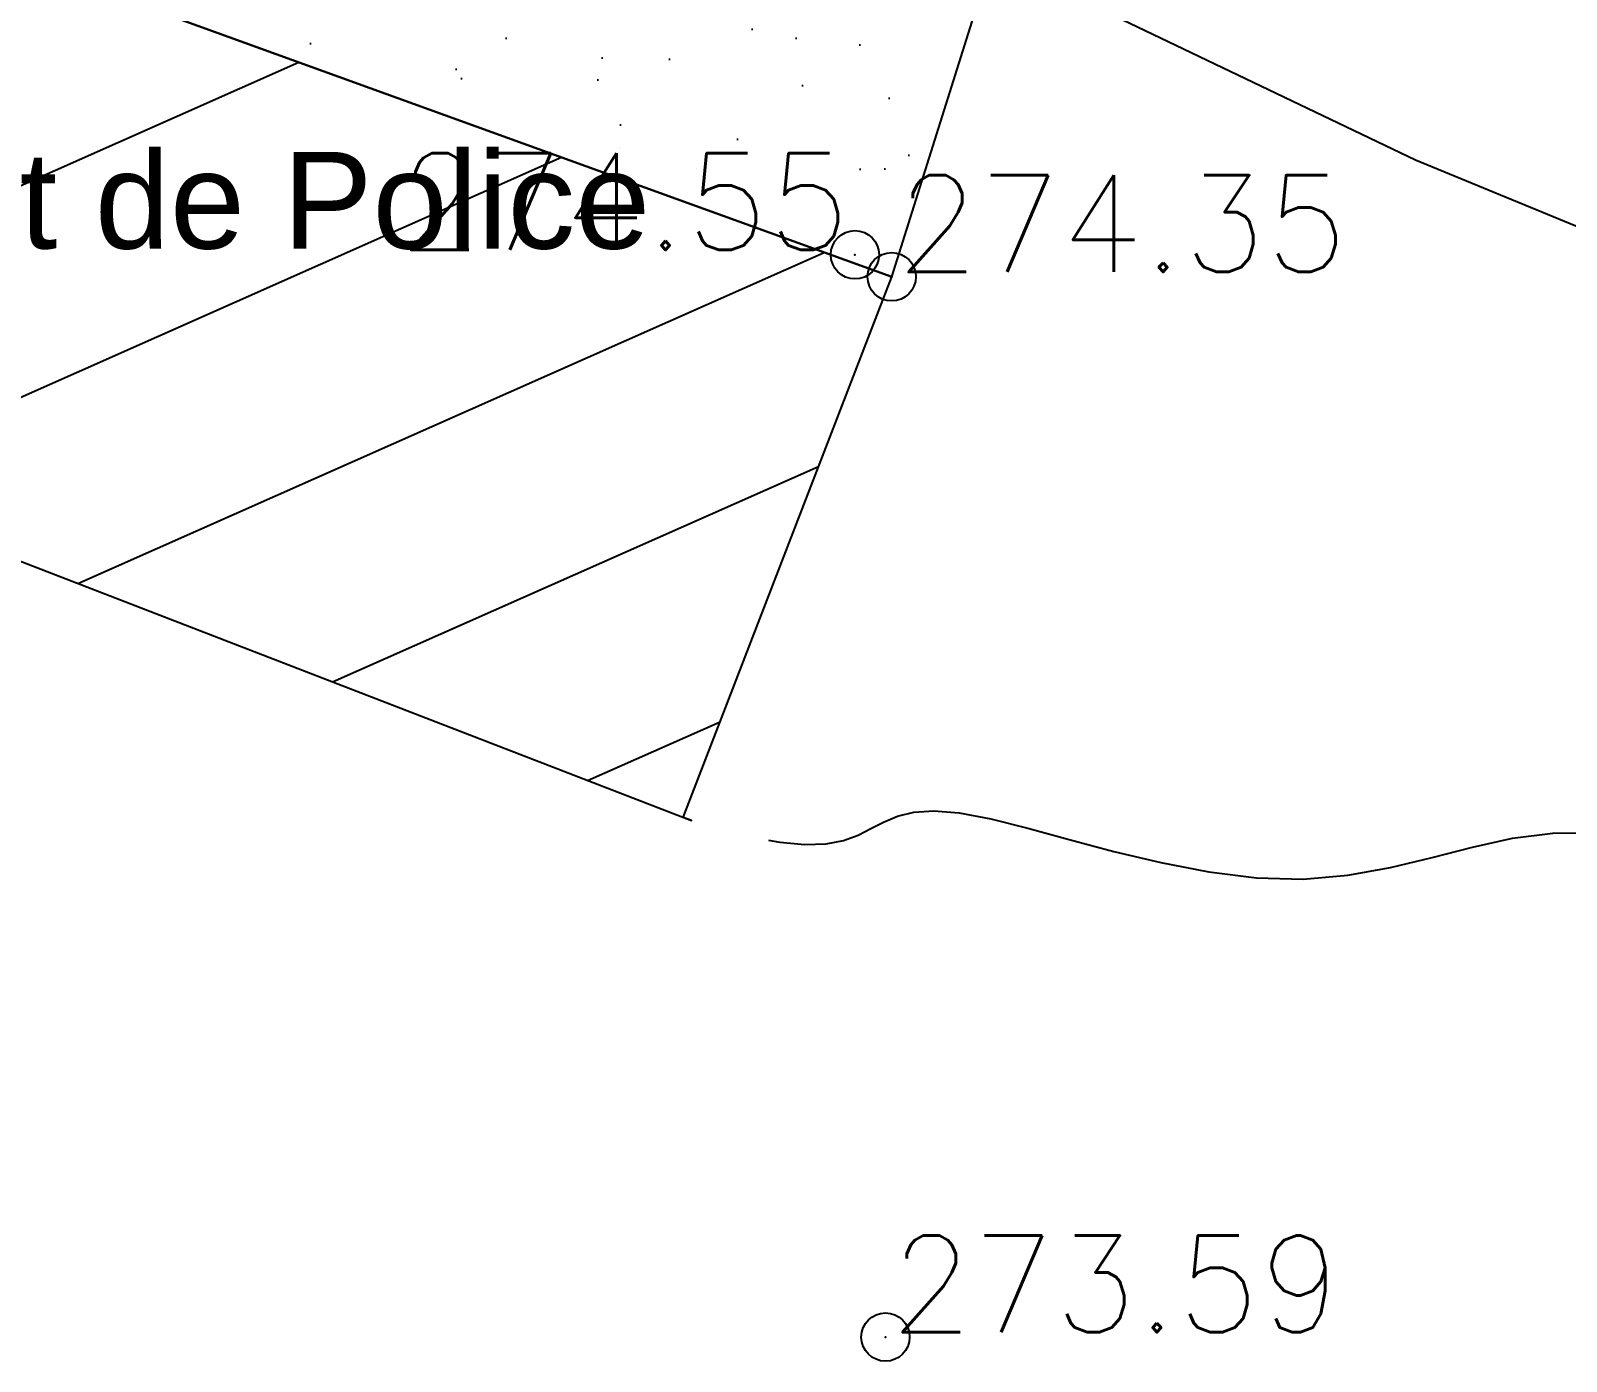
# Model space of a CAD drawing. Header units: millimetres. Extents: x 524954 to 526204, y 9523489 to 9524010.
# Drawn here: x 525418.08 to 525433.97, y 9523620.92 to 9523634.68 of the extents above; entities that cross this region are included whole.
import ezdxf
from ezdxf.enums import TextEntityAlignment as Align

# ---------------------------------------------------------------- set-up
doc = ezdxf.new("R2010")
doc.units = ezdxf.units.MM
doc.header["$PDMODE"] = 32
doc.header["$PDSIZE"] = 0.5
doc.linetypes.add('CACHE2', pattern=[4.7625, 3.175, -1.5875])
for name, color, linetype in [('Bati', 6, 'Continuous'), ('Bati_H', 1, 'Continuous'), ('Bord_Route_Existante', 6, 'Continuous'), ('CN_02_00', 4, 'Continuous'), ('PLUME_4', 3, 'Continuous'), ('TopoAlt', 3, 'Continuous'), ('TOPOJIS', 7, 'Continuous'), ('Toponomie', 7, 'CACHE2')]:
    doc.layers.add(name, color=color, linetype=linetype)
doc.styles.add('Simplex 1.0', font='Simplex.shx', dxfattribs={"width": 0.99, "height": 1})
doc.styles.get("Standard").update_dxf_attribs({"font": 'arial.ttf'})

# ---------------------------------------------------------------- blocks, each defined once
blk = doc.blocks.new('TCPOINT M')
at = {"color": 0}
blk.add_point((0, 0), dxfattribs=at)
at = {"layer": 'TopoAlt', "style": 'Simplex 1.0', "width": 0.99}
blk.add_attdef('ALT', (0.15, 0.15), '', height=1, dxfattribs=at)

msp = doc.modelspace()

# ---------------------------------------------------------------- hatches: boundary and pattern name
at = {"layer": 'Bati_H'}
h = msp.add_hatch(dxfattribs=at)
h.set_pattern_fill('_U', color=256, scale=2, angle=203.9123, style=0, pattern_type=0)
h.set_pattern_definition([(203.912285576, (0, 0), (0.81067523046, -1.82833412447), [])])
h.paths.add_polyline_path([(525426.987, 9523632.133), (525408.362, 9523638.868), (525406.279, 9523633.706), (525424.916, 9523626.509), (525424.831, 9523626.542)])
at = {"layer": 'Bord_Route_Existante'}
h = msp.add_hatch(dxfattribs=at)
h.set_pattern_fill('ALEA', color=8, scale=0.25, style=0)
h.set_pattern_definition([(312, (0.25, 0), (2.9344428012, 0.62373507155), [0, -1.875]), (67, (-0.125, 0.2165), (-2.9776384537, -0.36560803074), [0, -3.125]), (153, (-0.125, 0.2165), (0.15700786934, -2.99588860306), [0, -2.5]), (180, (-0.125, -0.2165), (1.5, -2.59807621), [0, -2.5]), (74, (-1, 0), (-2.9108871775, -0.7257656872), [0, -2.5]), (286, (-1, 0), (2.9108871775, -0.7257656872), [0, -2.5]), (52, (0.5, -0.866), (-2.97080420516, 0.41751930205), [0, -3.125]), (300, (0.5, 0.866), (2.9999999988, -7e-10), [0, -2.5]), (175, (0.5, 0.866), (1.26785478534, -2.71892335976), [0, -2.5]), (114, (0.125, 0.6495), (-2.9835656849, 0.31358539035), [0, -1.25]), (248, (0.125, -0.6495), (1.8469844247, -2.3640322603), [0, -1.55])])
h.paths.add_polyline_path([(525408.362, 9523638.868), (525426.987, 9523632.133), (525428.169, 9523635.881), (525429.987, 9523635.346), (525430.95, 9523635.779), (525431.315, 9523636.737), (525430.738, 9523637.698), (525428.92, 9523638.235), (525429.516, 9523640.154), (525423.094, 9523641.627), (525414.822, 9523643.325), (525414.269, 9523641.437), (525412.056, 9523641.726), (525409.596, 9523639.984)])

# ---------------------------------------------------------------- linework, layer by layer
at = {"layer": 'Bati', "flags": 128}
for points in [[(525408.362, 9523638.868), (525426.987, 9523632.133), (525428.169, 9523635.881), (525429.987, 9523635.346), (525430.95, 9523635.779), (525431.315, 9523636.737), (525430.738, 9523637.698), (525428.92, 9523638.235), (525429.516, 9523640.154), (525423.094, 9523641.627), (525414.822, 9523643.325), (525414.269, 9523641.437), (525412.056, 9523641.726), (525409.596, 9523639.984)], [(525426.987, 9523632.133), (525408.362, 9523638.868), (525408.362, 9523638.868), (525406.279, 9523633.706), (525424.916, 9523626.509), (525424.831, 9523626.542)]]:
    msp.add_lwpolyline(points, close=True, dxfattribs=at)
at = {"layer": 'CN_02_00', "elevation": 274, "flags": 128}
msp.add_lwpolyline([(525425.712, 9523626.306), (525425.83, 9523626.286), (525426.088, 9523626.263), (525426.31, 9523626.27), (525426.49, 9523626.305), (525426.64, 9523626.36), (525426.773, 9523626.426), (525426.904, 9523626.494), (525427.047, 9523626.554), (525427.215, 9523626.597), (525427.423, 9523626.612), (525427.686, 9523626.591), (525428.012, 9523626.527), (525428.396, 9523626.43), (525428.824, 9523626.314), (525429.286, 9523626.191), (525429.771, 9523626.075), (525430.267, 9523625.98), (525430.761, 9523625.918), (525431.244, 9523625.904), (525431.706, 9523625.944), (525432.149, 9523626.025), (525432.577, 9523626.129), (525432.997, 9523626.235), (525433.411, 9523626.326), (525433.826, 9523626.381), (525434.246, 9523626.382)], dxfattribs=at)
at = {"layer": 'PLUME_4'}
msp.add_lwpolyline([(525368.169, 9523661.741), (525377.899, 9523658.942), (525386.776, 9523654.075), (525388.88, 9523652.725), (525395.691, 9523648.71), (525405.457, 9523645.412), (525410.662, 9523642.784), (525415.332, 9523640.618), (525425.134, 9523636.822), (525432.407, 9523633.342), (525434.474, 9523632.49), (525444.703, 9523629.728), (525454.931, 9523626.965), (525454.931, 9523626.965), (525465.196, 9523623.704)], dxfattribs=at)
msp.add_lwpolyline([(525368.169, 9523661.741), (525377.899, 9523658.942), (525386.776, 9523654.075), (525388.88, 9523652.725), (525395.691, 9523648.71), (525405.457, 9523645.412), (525410.662, 9523642.784), (525415.332, 9523640.618), (525425.134, 9523636.822), (525432.407, 9523633.342), (525434.474, 9523632.49), (525444.703, 9523629.728), (525454.931, 9523626.965), (525454.931, 9523626.965), (525465.196, 9523623.704)], dxfattribs=at)

# ---------------------------------------------------------------- block references
at = {"layer": 'TOPOJIS'}
ref = msp.add_blockref('TCPOINT M', (525426.607, 9523632.36, 274.55), dxfattribs=at)
ref.add_attrib('ALT', '274.55', dxfattribs={"layer": 'TopoAlt', "height": 1, "style": 'Simplex 1.0', "width": 0.99}).set_placement((525426.557, 9523632.41, 274.55), align=Align.RIGHT)
ref = msp.add_blockref('TCPOINT M', (525426.987, 9523632.133, 274.35), dxfattribs=at)
ref.add_attrib('ALT', '274.35', (525427.037, 9523632.183, 274.35), dxfattribs={"layer": 'TopoAlt', "height": 1, "style": 'Simplex 1.0', "width": 0.99})
ref = msp.add_blockref('TCPOINT M', (525426.923, 9523621.169, 273.59), dxfattribs=at)
ref.add_attrib('ALT', '273.59', (525426.973, 9523621.219, 273.59), dxfattribs={"layer": 'TopoAlt', "height": 1, "style": 'Simplex 1.0', "width": 0.99})

# ---------------------------------------------------------------- texts
at = {"layer": 'Toponomie', "insert": (525395.812, 9523633.424), "char_height": 1, "width": 42.68298, "attachment_point": 1}
msp.add_mtext('\\pxqc;Commisseriat de Police', dxfattribs=at)

doc.saveas('drawing.dxf')
